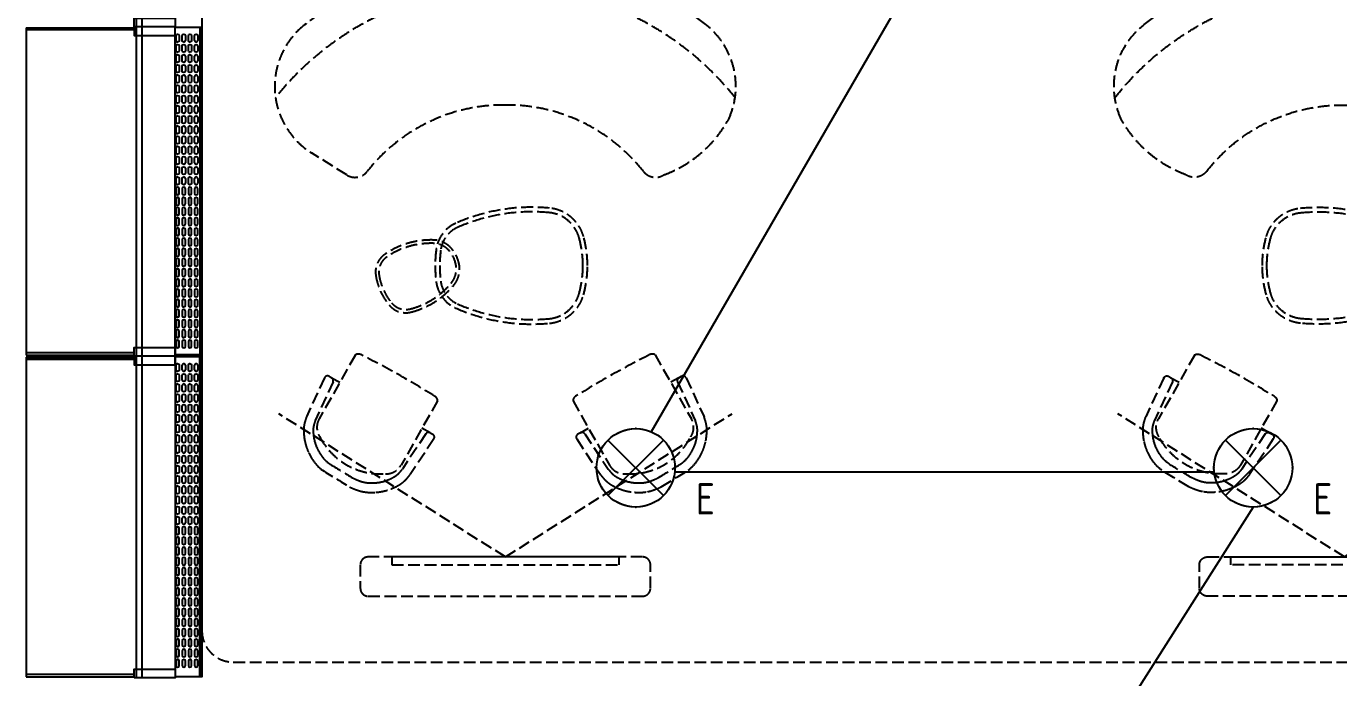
# Model space of a CAD drawing. Extents: x -284868 to 304789, y -137694 to 137894.
# Drawn here: x 122696 to 131065, y -84588 to -80435 of the extents above; entities that cross this region are included whole.
import ezdxf
from ezdxf.enums import TextEntityAlignment as Align

# ---------------------------------------------------------------- set-up
doc = ezdxf.new("R2010")
doc.units = 0
doc.linetypes.add('DASH', pattern=[0.35, 0.25, -0.1])
doc.layers.get('0').update_dxf_attribs({"linetype": 'CONTINUOUS'})
for name, color, linetype in [('0-窗', 11, 'CONTINUOUS'), ('EQUIP-应急', 3, 'CONTINUOUS'), ('F-地漏', 8, 'CONTINUOUS'), ('P-平面家具', 3, 'CONTINUOUS'), ('WIRE-照明', 130, 'CONTINUOUS')]:
    doc.layers.add(name, color=color, linetype=linetype)
doc.styles.add('_TEL_ATTDEF', font='GBENOR', dxfattribs={"width": 0.8, "height": 3, "bigfont": 'GBCBIG'})
doc.styles.add('_TEL_DIM', font='SIMPLEX', dxfattribs={"width": 0.8, "height": 3.5, "bigfont": 'HZTXT'})

# ---------------------------------------------------------------- blocks, each defined once
blk = doc.blocks.new('A$C3B8026B3')
for p, q in [((949.5, 39045), (949.5, 37055)), ((949.5, 36945), (949.5, 35005))]:
    blk.add_line(p, q)
for points in [[(700, 41200), (700, 39100)], [(737.5, 41200), (737.5, 39100)], [(0, 39094), (0, 37006)], [(700, 39100), (700, 37000)], [(737.5, 39100), (737.5, 37000)], [(0, 36994), (0, 34956)], [(700, 37000), (700, 34950)], [(737.5, 37000), (737.5, 34950)]]:
    blk.add_lwpolyline(points)
at = {"elevation": 0}
for points in [[(0, 39094), (688, 39094), (688, 39079.5), (0, 39079.5)], [(0, 37006), (688, 37006), (688, 37020.5), (0, 37020.5)], [(0, 36994), (688, 36994), (688, 36979.5), (0, 36979.5)], [(0, 34956), (688, 34956), (688, 34970.5), (0, 34970.5)]]:
    blk.add_lwpolyline(points, dxfattribs=at)
for points in [[(688, 39100), (688, 39155), (949.5, 39155), (949.5, 39100)], [(688, 39100), (688, 39045), (949.5, 39045), (949.5, 39100)], [(688, 37000), (688, 37055), (949.5, 37055), (949.5, 37000)], [(688, 37000), (688, 36945), (949.5, 36945), (949.5, 37000)], [(688, 34950), (688, 35005), (949.5, 35005), (949.5, 34950)]]:
    blk.add_lwpolyline(points, close=True)
blk = doc.blocks.new('LT-BLK-20221201170113', base_point=(81437.4, -6378.6))
for p, q in [((79349.4, -6218.5, 0), (81437.4, -6218.5)), ((79349.4, -6220.7, 0), (81437.4, -6220.7))]:
    blk.add_line(p, q)
blk.add_lwpolyline([(79349.4, -6208.1), (81437.4, -6208.1), (81437.4, -6378.6), (79349.4, -6378.6)], close=True)
for points in [[(79403.4, -6235), (79433.4, -6235, -1), (79433.4, -6255), (79403.4, -6255, -0.999999)], [(79403.4, -6274.4), (79433.4, -6274.4, -1), (79433.4, -6294.4), (79403.4, -6294.4, -0.999999)], [(79468.4, -6235), (79498.4, -6235, -1), (79498.4, -6255), (79468.4, -6255, -0.999999)], [(79468.4, -6274.4), (79498.4, -6274.4, -1), (79498.4, -6294.4), (79468.4, -6294.4, -0.999999)], [(79533.4, -6235), (79563.4, -6235, -1), (79563.4, -6255), (79533.4, -6255, -0.999999)], [(79533.4, -6274.4), (79563.4, -6274.4, -1), (79563.4, -6294.4), (79533.4, -6294.4, -0.999999)], [(79598.4, -6235), (79628.4, -6235, -1), (79628.4, -6255), (79598.4, -6255, -0.999999)], [(79598.4, -6274.4), (79628.4, -6274.4, -1), (79628.4, -6294.4), (79598.4, -6294.4, -0.999999)], [(79663.4, -6235), (79693.4, -6235, -1), (79693.4, -6255), (79663.4, -6255, -0.999999)], [(79663.4, -6274.4), (79693.4, -6274.4, -1), (79693.4, -6294.4), (79663.4, -6294.4, -0.999999)], [(79728.4, -6235), (79758.4, -6235, -1), (79758.4, -6255), (79728.4, -6255, -0.999999)], [(79728.4, -6274.4), (79758.4, -6274.4, -1), (79758.4, -6294.4), (79728.4, -6294.4, -0.999999)], [(79793.4, -6235), (79823.4, -6235, -1), (79823.4, -6255), (79793.4, -6255, -0.999999)], [(79793.4, -6274.4), (79823.4, -6274.4, -1), (79823.4, -6294.4), (79793.4, -6294.4, -0.999999)], [(79858.4, -6235), (79888.4, -6235, -1), (79888.4, -6255), (79858.4, -6255, -0.999999)], [(79858.4, -6274.4), (79888.4, -6274.4, -1), (79888.4, -6294.4), (79858.4, -6294.4, -0.999999)], [(79923.4, -6235), (79953.4, -6235, -1), (79953.4, -6255), (79923.4, -6255, -0.999999)], [(79923.4, -6274.4), (79953.4, -6274.4, -1), (79953.4, -6294.4), (79923.4, -6294.4, -0.999999)], [(79988.4, -6235), (80018.4, -6235, -1), (80018.4, -6255), (79988.4, -6255, -0.999999)], [(79988.4, -6274.4), (80018.4, -6274.4, -1), (80018.4, -6294.4), (79988.4, -6294.4, -0.999999)], [(80053.4, -6235), (80083.4, -6235, -1), (80083.4, -6255), (80053.4, -6255, -0.999999)], [(80053.4, -6274.4), (80083.4, -6274.4, -1), (80083.4, -6294.4), (80053.4, -6294.4, -0.999999)], [(80118.4, -6235), (80148.4, -6235, -1), (80148.4, -6255), (80118.4, -6255, -0.999999)], [(80118.4, -6274.4), (80148.4, -6274.4, -1), (80148.4, -6294.4), (80118.4, -6294.4, -0.999999)], [(80183.4, -6235), (80213.4, -6235, -1), (80213.4, -6255), (80183.4, -6255, -0.999999)], [(80183.4, -6274.4), (80213.4, -6274.4, -1), (80213.4, -6294.4), (80183.4, -6294.4, -0.999999)], [(80248.4, -6235), (80278.4, -6235, -1), (80278.4, -6255), (80248.4, -6255, -0.999999)], [(80248.4, -6274.4), (80278.4, -6274.4, -1), (80278.4, -6294.4), (80248.4, -6294.4, -0.999999)], [(80313.4, -6235), (80343.4, -6235, -1), (80343.4, -6255), (80313.4, -6255, -0.999999)], [(80313.4, -6274.4), (80343.4, -6274.4, -1), (80343.4, -6294.4), (80313.4, -6294.4, -0.999999)], [(80408.4, -6235), (80378.4, -6235, 1), (80378.4, -6255), (80408.4, -6255, 0.999999)], [(80408.4, -6274.4), (80378.4, -6274.4, 1), (80378.4, -6294.4), (80408.4, -6294.4, 0.999999)], [(80473.4, -6235), (80443.4, -6235, 1), (80443.4, -6255), (80473.4, -6255, 0.999999)], [(80473.4, -6274.4), (80443.4, -6274.4, 1), (80443.4, -6294.4), (80473.4, -6294.4, 0.999999)], [(80538.4, -6235), (80508.4, -6235, 1), (80508.4, -6255), (80538.4, -6255, 0.999999)], [(80538.4, -6274.4), (80508.4, -6274.4, 1), (80508.4, -6294.4), (80538.4, -6294.4, 0.999999)], [(80603.4, -6235), (80573.4, -6235, 1), (80573.4, -6255), (80603.4, -6255, 0.999999)], [(80603.4, -6274.4), (80573.4, -6274.4, 1), (80573.4, -6294.4), (80603.4, -6294.4, 0.999999)], [(80668.4, -6235), (80638.4, -6235, 1), (80638.4, -6255), (80668.4, -6255, 0.999999)], [(80668.4, -6274.4), (80638.4, -6274.4, 1), (80638.4, -6294.4), (80668.4, -6294.4, 0.999999)], [(80733.4, -6235), (80703.4, -6235, 1), (80703.4, -6255), (80733.4, -6255, 0.999999)], [(80733.4, -6274.4), (80703.4, -6274.4, 1), (80703.4, -6294.4), (80733.4, -6294.4, 0.999999)], [(80798.4, -6235), (80768.4, -6235, 1), (80768.4, -6255), (80798.4, -6255, 0.999999)], [(80798.4, -6274.4), (80768.4, -6274.4, 1), (80768.4, -6294.4), (80798.4, -6294.4, 0.999999)], [(80863.4, -6235), (80833.4, -6235, 1), (80833.4, -6255), (80863.4, -6255, 0.999999)], [(80863.4, -6274.4), (80833.4, -6274.4, 1), (80833.4, -6294.4), (80863.4, -6294.4, 0.999999)], [(80928.4, -6235), (80898.4, -6235, 1), (80898.4, -6255), (80928.4, -6255, 0.999999)], [(80928.4, -6274.4), (80898.4, -6274.4, 1), (80898.4, -6294.4), (80928.4, -6294.4, 0.999999)], [(80993.4, -6235), (80963.4, -6235, 1), (80963.4, -6255), (80993.4, -6255, 0.999999)], [(80993.4, -6274.4), (80963.4, -6274.4, 1), (80963.4, -6294.4), (80993.4, -6294.4, 0.999999)], [(81058.4, -6235), (81028.4, -6235, 1), (81028.4, -6255), (81058.4, -6255, 0.999999)], [(81058.4, -6274.4), (81028.4, -6274.4, 1), (81028.4, -6294.4), (81058.4, -6294.4, 0.999999)], [(81123.4, -6235), (81093.4, -6235, 1), (81093.4, -6255), (81123.4, -6255, 0.999999)], [(81123.4, -6274.4), (81093.4, -6274.4, 1), (81093.4, -6294.4), (81123.4, -6294.4, 0.999999)], [(81188.4, -6235), (81158.4, -6235, 1), (81158.4, -6255), (81188.4, -6255, 0.999999)], [(81188.4, -6274.4), (81158.4, -6274.4, 1), (81158.4, -6294.4), (81188.4, -6294.4, 0.999999)], [(81253.4, -6235), (81223.4, -6235, 1), (81223.4, -6255), (81253.4, -6255, 0.999999)], [(81253.4, -6274.4), (81223.4, -6274.4, 1), (81223.4, -6294.4), (81253.4, -6294.4, 0.999999)], [(81318.4, -6235), (81288.4, -6235, 1), (81288.4, -6255), (81318.4, -6255, 0.999999)], [(81318.4, -6274.4), (81288.4, -6274.4, 1), (81288.4, -6294.4), (81318.4, -6294.4, 0.999999)], [(81383.4, -6235), (81353.4, -6235, 1), (81353.4, -6255), (81383.4, -6255, 0.999999)], [(81383.4, -6274.4), (81353.4, -6274.4, 1), (81353.4, -6294.4), (81383.4, -6294.4, 0.999999)], [(79403.4, -6313.8), (79433.4, -6313.8, -1), (79433.4, -6333.8), (79403.4, -6333.8, -0.999999)], [(79403.4, -6353.1), (79433.4, -6353.1, -1), (79433.4, -6373.1), (79403.4, -6373.1, -0.999999)], [(79468.4, -6313.8), (79498.4, -6313.8, -1), (79498.4, -6333.8), (79468.4, -6333.8, -0.999999)], [(79468.4, -6353.1), (79498.4, -6353.1, -1), (79498.4, -6373.1), (79468.4, -6373.1, -0.999999)], [(79533.4, -6313.8), (79563.4, -6313.8, -1), (79563.4, -6333.8), (79533.4, -6333.8, -0.999999)], [(79533.4, -6353.1), (79563.4, -6353.1, -1), (79563.4, -6373.1), (79533.4, -6373.1, -0.999999)], [(79598.4, -6313.8), (79628.4, -6313.8, -1), (79628.4, -6333.8), (79598.4, -6333.8, -0.999999)], [(79598.4, -6353.1), (79628.4, -6353.1, -1), (79628.4, -6373.1), (79598.4, -6373.1, -0.999999)], [(79663.4, -6313.8), (79693.4, -6313.8, -1), (79693.4, -6333.8), (79663.4, -6333.8, -0.999999)], [(79663.4, -6353.1), (79693.4, -6353.1, -1), (79693.4, -6373.1), (79663.4, -6373.1, -0.999999)], [(79728.4, -6313.8), (79758.4, -6313.8, -1), (79758.4, -6333.8), (79728.4, -6333.8, -0.999999)], [(79728.4, -6353.1), (79758.4, -6353.1, -1), (79758.4, -6373.1), (79728.4, -6373.1, -0.999999)], [(79793.4, -6313.8), (79823.4, -6313.8, -1), (79823.4, -6333.8), (79793.4, -6333.8, -0.999999)], [(79793.4, -6353.1), (79823.4, -6353.1, -1), (79823.4, -6373.1), (79793.4, -6373.1, -0.999999)], [(79858.4, -6313.8), (79888.4, -6313.8, -1), (79888.4, -6333.8), (79858.4, -6333.8, -0.999999)], [(79858.4, -6353.1), (79888.4, -6353.1, -1), (79888.4, -6373.1), (79858.4, -6373.1, -0.999999)], [(79923.4, -6313.8), (79953.4, -6313.8, -1), (79953.4, -6333.8), (79923.4, -6333.8, -0.999999)], [(79923.4, -6353.1), (79953.4, -6353.1, -1), (79953.4, -6373.1), (79923.4, -6373.1, -0.999999)], [(79988.4, -6313.8), (80018.4, -6313.8, -1), (80018.4, -6333.8), (79988.4, -6333.8, -0.999999)], [(79988.4, -6353.1), (80018.4, -6353.1, -1), (80018.4, -6373.1), (79988.4, -6373.1, -0.999999)], [(80053.4, -6313.8), (80083.4, -6313.8, -1), (80083.4, -6333.8), (80053.4, -6333.8, -0.999999)], [(80053.4, -6353.1), (80083.4, -6353.1, -1), (80083.4, -6373.1), (80053.4, -6373.1, -0.999999)], [(80118.4, -6313.8), (80148.4, -6313.8, -1), (80148.4, -6333.8), (80118.4, -6333.8, -0.999999)], [(80118.4, -6353.1), (80148.4, -6353.1, -1), (80148.4, -6373.1), (80118.4, -6373.1, -0.999999)], [(80183.4, -6313.8), (80213.4, -6313.8, -1), (80213.4, -6333.8), (80183.4, -6333.8, -0.999999)], [(80183.4, -6353.1), (80213.4, -6353.1, -1), (80213.4, -6373.1), (80183.4, -6373.1, -0.999999)], [(80248.4, -6313.8), (80278.4, -6313.8, -1), (80278.4, -6333.8), (80248.4, -6333.8, -0.999999)], [(80248.4, -6353.1), (80278.4, -6353.1, -1), (80278.4, -6373.1), (80248.4, -6373.1, -0.999999)], [(80313.4, -6313.8), (80343.4, -6313.8, -1), (80343.4, -6333.8), (80313.4, -6333.8, -0.999999)], [(80313.4, -6353.1), (80343.4, -6353.1, -1), (80343.4, -6373.1), (80313.4, -6373.1, -0.999999)], [(80408.4, -6313.8), (80378.4, -6313.8, 1), (80378.4, -6333.8), (80408.4, -6333.8, 0.999999)], [(80408.4, -6353.1), (80378.4, -6353.1, 1), (80378.4, -6373.1), (80408.4, -6373.1, 0.999999)], [(80473.4, -6313.8), (80443.4, -6313.8, 1), (80443.4, -6333.8), (80473.4, -6333.8, 0.999999)], [(80473.4, -6353.1), (80443.4, -6353.1, 1), (80443.4, -6373.1), (80473.4, -6373.1, 0.999999)], [(80538.4, -6313.8), (80508.4, -6313.8, 1), (80508.4, -6333.8), (80538.4, -6333.8, 0.999999)], [(80538.4, -6353.1), (80508.4, -6353.1, 1), (80508.4, -6373.1), (80538.4, -6373.1, 0.999999)], [(80603.4, -6313.8), (80573.4, -6313.8, 1), (80573.4, -6333.8), (80603.4, -6333.8, 0.999999)], [(80603.4, -6353.1), (80573.4, -6353.1, 1), (80573.4, -6373.1), (80603.4, -6373.1, 0.999999)], [(80668.4, -6313.8), (80638.4, -6313.8, 1), (80638.4, -6333.8), (80668.4, -6333.8, 0.999999)], [(80668.4, -6353.1), (80638.4, -6353.1, 1), (80638.4, -6373.1), (80668.4, -6373.1, 0.999999)], [(80733.4, -6313.8), (80703.4, -6313.8, 1), (80703.4, -6333.8), (80733.4, -6333.8, 0.999999)], [(80733.4, -6353.1), (80703.4, -6353.1, 1), (80703.4, -6373.1), (80733.4, -6373.1, 0.999999)], [(80798.4, -6313.8), (80768.4, -6313.8, 1), (80768.4, -6333.8), (80798.4, -6333.8, 0.999999)], [(80798.4, -6353.1), (80768.4, -6353.1, 1), (80768.4, -6373.1), (80798.4, -6373.1, 0.999999)], [(80863.4, -6313.8), (80833.4, -6313.8, 1), (80833.4, -6333.8), (80863.4, -6333.8, 0.999999)], [(80863.4, -6353.1), (80833.4, -6353.1, 1), (80833.4, -6373.1), (80863.4, -6373.1, 0.999999)], [(80928.4, -6313.8), (80898.4, -6313.8, 1), (80898.4, -6333.8), (80928.4, -6333.8, 0.999999)], [(80928.4, -6353.1), (80898.4, -6353.1, 1), (80898.4, -6373.1), (80928.4, -6373.1, 0.999999)], [(80993.4, -6313.8), (80963.4, -6313.8, 1), (80963.4, -6333.8), (80993.4, -6333.8, 0.999999)], [(80993.4, -6353.1), (80963.4, -6353.1, 1), (80963.4, -6373.1), (80993.4, -6373.1, 0.999999)], [(81058.4, -6313.8), (81028.4, -6313.8, 1), (81028.4, -6333.8), (81058.4, -6333.8, 0.999999)], [(81058.4, -6353.1), (81028.4, -6353.1, 1), (81028.4, -6373.1), (81058.4, -6373.1, 0.999999)], [(81123.4, -6313.8), (81093.4, -6313.8, 1), (81093.4, -6333.8), (81123.4, -6333.8, 0.999999)], [(81123.4, -6353.1), (81093.4, -6353.1, 1), (81093.4, -6373.1), (81123.4, -6373.1, 0.999999)], [(81188.4, -6313.8), (81158.4, -6313.8, 1), (81158.4, -6333.8), (81188.4, -6333.8, 0.999999)], [(81188.4, -6353.1), (81158.4, -6353.1, 1), (81158.4, -6373.1), (81188.4, -6373.1, 0.999999)], [(81253.4, -6313.8), (81223.4, -6313.8, 1), (81223.4, -6333.8), (81253.4, -6333.8, 0.999999)], [(81253.4, -6353.1), (81223.4, -6353.1, 1), (81223.4, -6373.1), (81253.4, -6373.1, 0.999999)], [(81318.4, -6313.8), (81288.4, -6313.8, 1), (81288.4, -6333.8), (81318.4, -6333.8, 0.999999)], [(81318.4, -6353.1), (81288.4, -6353.1, 1), (81288.4, -6373.1), (81318.4, -6373.1, 0.999999)], [(81383.4, -6313.8), (81353.4, -6313.8, 1), (81353.4, -6333.8), (81383.4, -6333.8, 0.999999)], [(81383.4, -6353.1), (81353.4, -6353.1, 1), (81353.4, -6373.1), (81383.4, -6373.1, 0.999999)]]:
    blk.add_lwpolyline(points, format="xyb", close=True)
blk = doc.blocks.new('A$C678165FB')
for p, q in [((-36642.5, 33305.9, 0), (-36642.5, 35343.9)), ((-36640.4, 33305.9, 0), (-36640.4, 35343.9))]:
    blk.add_line(p, q)
blk.add_lwpolyline([(-36630.5, 45800), (-36630.5, 33300)])
blk.add_lwpolyline([(-36630, 33305.9), (-36630, 35343.9), (-36800.5, 35343.9), (-36800.5, 33305.9)], close=True)
for points in [[(-36775, 35289.9), (-36775, 35259.9, -1), (-36795, 35259.9), (-36795, 35289.9, -0.999999)], [(-36775, 35224.9), (-36775, 35194.9, -1), (-36795, 35194.9), (-36795, 35224.9, -0.999999)], [(-36735.6, 35289.9), (-36735.6, 35259.9, -1), (-36755.6, 35259.9), (-36755.6, 35289.9, -0.999999)], [(-36735.6, 35224.9), (-36735.6, 35194.9, -1), (-36755.6, 35194.9), (-36755.6, 35224.9, -0.999999)], [(-36696.3, 35289.9), (-36696.3, 35259.9, -1), (-36716.3, 35259.9), (-36716.3, 35289.9, -0.999999)], [(-36696.3, 35224.9), (-36696.3, 35194.9, -1), (-36716.3, 35194.9), (-36716.3, 35224.9, -0.999999)], [(-36656.9, 35289.9), (-36656.9, 35259.9, -1), (-36676.9, 35259.9), (-36676.9, 35289.9, -0.999999)], [(-36656.9, 35224.9), (-36656.9, 35194.9, -1), (-36676.9, 35194.9), (-36676.9, 35224.9, -0.999999)], [(-36775, 35159.9), (-36775, 35129.9, -1), (-36795, 35129.9), (-36795, 35159.9, -0.999999)], [(-36735.6, 35159.9), (-36735.6, 35129.9, -1), (-36755.6, 35129.9), (-36755.6, 35159.9, -0.999999)], [(-36696.3, 35159.9), (-36696.3, 35129.9, -1), (-36716.3, 35129.9), (-36716.3, 35159.9, -0.999999)], [(-36656.9, 35159.9), (-36656.9, 35129.9, -1), (-36676.9, 35129.9), (-36676.9, 35159.9, -0.999999)], [(-36775, 35094.9), (-36775, 35064.9, -1), (-36795, 35064.9), (-36795, 35094.9, -0.999999)], [(-36735.6, 35094.9), (-36735.6, 35064.9, -1), (-36755.6, 35064.9), (-36755.6, 35094.9, -0.999999)], [(-36696.3, 35094.9), (-36696.3, 35064.9, -1), (-36716.3, 35064.9), (-36716.3, 35094.9, -0.999999)], [(-36656.9, 35094.9), (-36656.9, 35064.9, -1), (-36676.9, 35064.9), (-36676.9, 35094.9, -0.999999)], [(-36775, 35029.9), (-36775, 34999.9, -1), (-36795, 34999.9), (-36795, 35029.9, -0.999999)], [(-36735.6, 35029.9), (-36735.6, 34999.9, -1), (-36755.6, 34999.9), (-36755.6, 35029.9, -0.999999)], [(-36696.3, 35029.9), (-36696.3, 34999.9, -1), (-36716.3, 34999.9), (-36716.3, 35029.9, -0.999999)], [(-36656.9, 35029.9), (-36656.9, 34999.9, -1), (-36676.9, 34999.9), (-36676.9, 35029.9, -0.999999)], [(-36775, 34964.9), (-36775, 34934.9, -1), (-36795, 34934.9), (-36795, 34964.9, -0.999999)], [(-36775, 34899.9), (-36775, 34869.9, -1), (-36795, 34869.9), (-36795, 34899.9, -0.999999)], [(-36735.6, 34964.9), (-36735.6, 34934.9, -1), (-36755.6, 34934.9), (-36755.6, 34964.9, -0.999999)], [(-36735.6, 34899.9), (-36735.6, 34869.9, -1), (-36755.6, 34869.9), (-36755.6, 34899.9, -0.999999)], [(-36696.3, 34964.9), (-36696.3, 34934.9, -1), (-36716.3, 34934.9), (-36716.3, 34964.9, -0.999999)], [(-36696.3, 34899.9), (-36696.3, 34869.9, -1), (-36716.3, 34869.9), (-36716.3, 34899.9, -0.999999)], [(-36656.9, 34964.9), (-36656.9, 34934.9, -1), (-36676.9, 34934.9), (-36676.9, 34964.9, -0.999999)], [(-36656.9, 34899.9), (-36656.9, 34869.9, -1), (-36676.9, 34869.9), (-36676.9, 34899.9, -0.999999)], [(-36775, 34834.9), (-36775, 34804.9, -1), (-36795, 34804.9), (-36795, 34834.9, -0.999999)], [(-36735.6, 34834.9), (-36735.6, 34804.9, -1), (-36755.6, 34804.9), (-36755.6, 34834.9, -0.999999)], [(-36696.3, 34834.9), (-36696.3, 34804.9, -1), (-36716.3, 34804.9), (-36716.3, 34834.9, -0.999999)], [(-36656.9, 34834.9), (-36656.9, 34804.9, -1), (-36676.9, 34804.9), (-36676.9, 34834.9, -0.999999)], [(-36775, 34769.9), (-36775, 34739.9, -1), (-36795, 34739.9), (-36795, 34769.9, -0.999999)], [(-36735.6, 34769.9), (-36735.6, 34739.9, -1), (-36755.6, 34739.9), (-36755.6, 34769.9, -0.999999)], [(-36696.3, 34769.9), (-36696.3, 34739.9, -1), (-36716.3, 34739.9), (-36716.3, 34769.9, -0.999999)], [(-36656.9, 34769.9), (-36656.9, 34739.9, -1), (-36676.9, 34739.9), (-36676.9, 34769.9, -0.999999)], [(-36775, 34704.9), (-36775, 34674.9, -1), (-36795, 34674.9), (-36795, 34704.9, -0.999999)], [(-36775, 34639.9), (-36775, 34609.9, -1), (-36795, 34609.9), (-36795, 34639.9, -0.999999)], [(-36735.6, 34704.9), (-36735.6, 34674.9, -1), (-36755.6, 34674.9), (-36755.6, 34704.9, -0.999999)], [(-36735.6, 34639.9), (-36735.6, 34609.9, -1), (-36755.6, 34609.9), (-36755.6, 34639.9, -0.999999)], [(-36696.3, 34704.9), (-36696.3, 34674.9, -1), (-36716.3, 34674.9), (-36716.3, 34704.9, -0.999999)], [(-36696.3, 34639.9), (-36696.3, 34609.9, -1), (-36716.3, 34609.9), (-36716.3, 34639.9, -0.999999)], [(-36656.9, 34704.9), (-36656.9, 34674.9, -1), (-36676.9, 34674.9), (-36676.9, 34704.9, -0.999999)], [(-36656.9, 34639.9), (-36656.9, 34609.9, -1), (-36676.9, 34609.9), (-36676.9, 34639.9, -0.999999)], [(-36775, 34574.9), (-36775, 34544.9, -1), (-36795, 34544.9), (-36795, 34574.9, -0.999999)], [(-36735.6, 34574.9), (-36735.6, 34544.9, -1), (-36755.6, 34544.9), (-36755.6, 34574.9, -0.999999)], [(-36696.3, 34574.9), (-36696.3, 34544.9, -1), (-36716.3, 34544.9), (-36716.3, 34574.9, -0.999999)], [(-36656.9, 34574.9), (-36656.9, 34544.9, -1), (-36676.9, 34544.9), (-36676.9, 34574.9, -0.999999)], [(-36775, 34509.9), (-36775, 34479.9, -1), (-36795, 34479.9), (-36795, 34509.9, -0.999999)], [(-36735.6, 34509.9), (-36735.6, 34479.9, -1), (-36755.6, 34479.9), (-36755.6, 34509.9, -0.999999)], [(-36696.3, 34509.9), (-36696.3, 34479.9, -1), (-36716.3, 34479.9), (-36716.3, 34509.9, -0.999999)], [(-36656.9, 34509.9), (-36656.9, 34479.9, -1), (-36676.9, 34479.9), (-36676.9, 34509.9, -0.999999)], [(-36775, 34444.9), (-36775, 34414.9, -1), (-36795, 34414.9), (-36795, 34444.9, -0.999999)], [(-36735.6, 34444.9), (-36735.6, 34414.9, -1), (-36755.6, 34414.9), (-36755.6, 34444.9, -0.999999)], [(-36696.3, 34444.9), (-36696.3, 34414.9, -1), (-36716.3, 34414.9), (-36716.3, 34444.9, -0.999999)], [(-36656.9, 34444.9), (-36656.9, 34414.9, -1), (-36676.9, 34414.9), (-36676.9, 34444.9, -0.999999)], [(-36775, 34379.9), (-36775, 34349.9, -1), (-36795, 34349.9), (-36795, 34379.9, -0.999999)], [(-36775, 34314.9), (-36775, 34284.9, -1), (-36795, 34284.9), (-36795, 34314.9, -0.999999)], [(-36735.6, 34379.9), (-36735.6, 34349.9, -1), (-36755.6, 34349.9), (-36755.6, 34379.9, -0.999999)], [(-36735.6, 34314.9), (-36735.6, 34284.9, -1), (-36755.6, 34284.9), (-36755.6, 34314.9, -0.999999)], [(-36696.3, 34379.9), (-36696.3, 34349.9, -1), (-36716.3, 34349.9), (-36716.3, 34379.9, -0.999999)], [(-36696.3, 34314.9), (-36696.3, 34284.9, -1), (-36716.3, 34284.9), (-36716.3, 34314.9, -0.999999)], [(-36656.9, 34379.9), (-36656.9, 34349.9, -1), (-36676.9, 34349.9), (-36676.9, 34379.9, -0.999999)], [(-36656.9, 34314.9), (-36656.9, 34284.9, -1), (-36676.9, 34284.9), (-36676.9, 34314.9, -0.999999)], [(-36775, 34219.9), (-36775, 34249.9, 1), (-36795, 34249.9), (-36795, 34219.9, 0.999999)], [(-36735.6, 34219.9), (-36735.6, 34249.9, 1), (-36755.6, 34249.9), (-36755.6, 34219.9, 0.999999)], [(-36696.3, 34219.9), (-36696.3, 34249.9, 1), (-36716.3, 34249.9), (-36716.3, 34219.9, 0.999999)], [(-36656.9, 34219.9), (-36656.9, 34249.9, 1), (-36676.9, 34249.9), (-36676.9, 34219.9, 0.999999)], [(-36775, 34154.9), (-36775, 34184.9, 1), (-36795, 34184.9), (-36795, 34154.9, 0.999999)], [(-36735.6, 34154.9), (-36735.6, 34184.9, 1), (-36755.6, 34184.9), (-36755.6, 34154.9, 0.999999)], [(-36696.3, 34154.9), (-36696.3, 34184.9, 1), (-36716.3, 34184.9), (-36716.3, 34154.9, 0.999999)], [(-36656.9, 34154.9), (-36656.9, 34184.9, 1), (-36676.9, 34184.9), (-36676.9, 34154.9, 0.999999)], [(-36775, 34089.9), (-36775, 34119.9, 1), (-36795, 34119.9), (-36795, 34089.9, 0.999999)], [(-36775, 34024.9), (-36775, 34054.9, 1), (-36795, 34054.9), (-36795, 34024.9, 0.999999)], [(-36735.6, 34089.9), (-36735.6, 34119.9, 1), (-36755.6, 34119.9), (-36755.6, 34089.9, 0.999999)], [(-36735.6, 34024.9), (-36735.6, 34054.9, 1), (-36755.6, 34054.9), (-36755.6, 34024.9, 0.999999)], [(-36696.3, 34089.9), (-36696.3, 34119.9, 1), (-36716.3, 34119.9), (-36716.3, 34089.9, 0.999999)], [(-36696.3, 34024.9), (-36696.3, 34054.9, 1), (-36716.3, 34054.9), (-36716.3, 34024.9, 0.999999)], [(-36656.9, 34089.9), (-36656.9, 34119.9, 1), (-36676.9, 34119.9), (-36676.9, 34089.9, 0.999999)], [(-36656.9, 34024.9), (-36656.9, 34054.9, 1), (-36676.9, 34054.9), (-36676.9, 34024.9, 0.999999)], [(-36775, 33959.9), (-36775, 33989.9, 1), (-36795, 33989.9), (-36795, 33959.9, 0.999999)], [(-36735.6, 33959.9), (-36735.6, 33989.9, 1), (-36755.6, 33989.9), (-36755.6, 33959.9, 0.999999)], [(-36696.3, 33959.9), (-36696.3, 33989.9, 1), (-36716.3, 33989.9), (-36716.3, 33959.9, 0.999999)], [(-36656.9, 33959.9), (-36656.9, 33989.9, 1), (-36676.9, 33989.9), (-36676.9, 33959.9, 0.999999)], [(-36775, 33894.9), (-36775, 33924.9, 1), (-36795, 33924.9), (-36795, 33894.9, 0.999999)], [(-36735.6, 33894.9), (-36735.6, 33924.9, 1), (-36755.6, 33924.9), (-36755.6, 33894.9, 0.999999)], [(-36696.3, 33894.9), (-36696.3, 33924.9, 1), (-36716.3, 33924.9), (-36716.3, 33894.9, 0.999999)], [(-36656.9, 33894.9), (-36656.9, 33924.9, 1), (-36676.9, 33924.9), (-36676.9, 33894.9, 0.999999)], [(-36775, 33829.9), (-36775, 33859.9, 1), (-36795, 33859.9), (-36795, 33829.9, 0.999999)], [(-36735.6, 33829.9), (-36735.6, 33859.9, 1), (-36755.6, 33859.9), (-36755.6, 33829.9, 0.999999)], [(-36696.3, 33829.9), (-36696.3, 33859.9, 1), (-36716.3, 33859.9), (-36716.3, 33829.9, 0.999999)], [(-36656.9, 33829.9), (-36656.9, 33859.9, 1), (-36676.9, 33859.9), (-36676.9, 33829.9, 0.999999)], [(-36775, 33764.9), (-36775, 33794.9, 1), (-36795, 33794.9), (-36795, 33764.9, 0.999999)], [(-36775, 33699.9), (-36775, 33729.9, 1), (-36795, 33729.9), (-36795, 33699.9, 0.999999)], [(-36735.6, 33764.9), (-36735.6, 33794.9, 1), (-36755.6, 33794.9), (-36755.6, 33764.9, 0.999999)], [(-36735.6, 33699.9), (-36735.6, 33729.9, 1), (-36755.6, 33729.9), (-36755.6, 33699.9, 0.999999)], [(-36696.3, 33764.9), (-36696.3, 33794.9, 1), (-36716.3, 33794.9), (-36716.3, 33764.9, 0.999999)], [(-36696.3, 33699.9), (-36696.3, 33729.9, 1), (-36716.3, 33729.9), (-36716.3, 33699.9, 0.999999)], [(-36656.9, 33764.9), (-36656.9, 33794.9, 1), (-36676.9, 33794.9), (-36676.9, 33764.9, 0.999999)], [(-36656.9, 33699.9), (-36656.9, 33729.9, 1), (-36676.9, 33729.9), (-36676.9, 33699.9, 0.999999)], [(-36775, 33634.9), (-36775, 33664.9, 1), (-36795, 33664.9), (-36795, 33634.9, 0.999999)], [(-36735.6, 33634.9), (-36735.6, 33664.9, 1), (-36755.6, 33664.9), (-36755.6, 33634.9, 0.999999)], [(-36696.3, 33634.9), (-36696.3, 33664.9, 1), (-36716.3, 33664.9), (-36716.3, 33634.9, 0.999999)], [(-36656.9, 33634.9), (-36656.9, 33664.9, 1), (-36676.9, 33664.9), (-36676.9, 33634.9, 0.999999)], [(-36775, 33569.9), (-36775, 33599.9, 1), (-36795, 33599.9), (-36795, 33569.9, 0.999999)], [(-36735.6, 33569.9), (-36735.6, 33599.9, 1), (-36755.6, 33599.9), (-36755.6, 33569.9, 0.999999)], [(-36696.3, 33569.9), (-36696.3, 33599.9, 1), (-36716.3, 33599.9), (-36716.3, 33569.9, 0.999999)], [(-36656.9, 33569.9), (-36656.9, 33599.9, 1), (-36676.9, 33599.9), (-36676.9, 33569.9, 0.999999)], [(-36775, 33504.9), (-36775, 33534.9, 1), (-36795, 33534.9), (-36795, 33504.9, 0.999999)], [(-36775, 33439.9), (-36775, 33469.9, 1), (-36795, 33469.9), (-36795, 33439.9, 0.999999)], [(-36735.6, 33504.9), (-36735.6, 33534.9, 1), (-36755.6, 33534.9), (-36755.6, 33504.9, 0.999999)], [(-36735.6, 33439.9), (-36735.6, 33469.9, 1), (-36755.6, 33469.9), (-36755.6, 33439.9, 0.999999)], [(-36696.3, 33504.9), (-36696.3, 33534.9, 1), (-36716.3, 33534.9), (-36716.3, 33504.9, 0.999999)], [(-36696.3, 33439.9), (-36696.3, 33469.9, 1), (-36716.3, 33469.9), (-36716.3, 33439.9, 0.999999)], [(-36656.9, 33504.9), (-36656.9, 33534.9, 1), (-36676.9, 33534.9), (-36676.9, 33504.9, 0.999999)], [(-36656.9, 33439.9), (-36656.9, 33469.9, 1), (-36676.9, 33469.9), (-36676.9, 33439.9, 0.999999)], [(-36775, 33374.9), (-36775, 33404.9, 1), (-36795, 33404.9), (-36795, 33374.9, 0.999999)], [(-36735.6, 33374.9), (-36735.6, 33404.9, 1), (-36755.6, 33404.9), (-36755.6, 33374.9, 0.999999)], [(-36696.3, 33374.9), (-36696.3, 33404.9, 1), (-36716.3, 33404.9), (-36716.3, 33374.9, 0.999999)], [(-36656.9, 33374.9), (-36656.9, 33404.9, 1), (-36676.9, 33404.9), (-36676.9, 33374.9, 0.999999)]]:
    blk.add_lwpolyline(points, format="xyb", close=True)
at = {"rotation": 270}
blk.add_blockref('LT-BLK-20221201170113', (-36800.5, 35355.9), dxfattribs=at)
blk = doc.blocks.new('bfrfbrf')
at = {"layer": 'P-平面家具', "color": 251, "linetype": 'DASH', "ltscale": 300}
for p, q in [((518157.2, -1017580.2), (517709.6, -1017084.5)), ((517685.6, -1017556.1), (518181.3, -1017108.5)), ((517685.6, -1022039.4), (518181.3, -1021591.8)), ((518157.2, -1022063.4), (517709.6, -1021567.7))]:
    blk.add_line(p, q, dxfattribs=at)
at = {"layer": 'P-平面家具', "linetype": 'DASH', "ltscale": 300}
for p, q in [((518409.3, -1018631.6), (518184.7, -1018490.9)), ((518465.1, -1019778), (518233.7, -1020185.9)), ((520375.8, -1019778), (520607.2, -1020185.9)), ((518267.4, -1019925.3), (518153, -1020172.7)), ((518313.1, -1019923.8), (518297.2, -1019915)), ((518313.1, -1019923.8), (518365.9, -1019952.9)), ((520527.8, -1019923.8), (520475, -1019952.9)), ((520527.8, -1019923.8), (520543.7, -1019915)), ((520573.4, -1019925.3), (520687.8, -1020172.7)), ((518322.3, -1019950.7), (518208.9, -1020196.2)), ((520518.5, -1019950.7), (520631.9, -1020196.2)), ((518988.5, -1020071.4), (518756.1, -1020481.1)), ((519852.4, -1020071.4), (520084.8, -1020481.1)), ((518941.8, -1020275.1), (518889.3, -1020246.2)), ((519899.1, -1020275.1), (519951.5, -1020246.2)), ((518914.1, -1020281.7), (518764.3, -1020507.1)), ((518964.9, -1020314.5), (518814, -1020541.8)), ((518941.8, -1020275.1), (518957.7, -1020283.9)), ((519875.9, -1020314.5), (520026.8, -1020541.8)), ((519899.1, -1020275.1), (519883.2, -1020283.9)), ((519926.8, -1020281.7), (520076.6, -1020507.1)), ((518409.5, -1023132.6), (518184.9, -1022991.9)), ((518465.3, -1024279.1), (518233.9, -1024687)), ((520376, -1024279.1), (520607.4, -1024687)), ((518267.6, -1024426.3), (518153.2, -1024673.7)), ((518322.5, -1024451.8), (518209.1, -1024697.2)), ((518313.3, -1024424.8), (518297.4, -1024416.1)), ((518313.3, -1024424.8), (518366.1, -1024453.9)), ((520528, -1024424.8), (520475.2, -1024453.9)), ((520518.7, -1024451.8), (520632.1, -1024697.2)), ((520528, -1024424.8), (520543.9, -1024416.1)), ((520573.7, -1024426.3), (520688, -1024673.7)), ((518988.7, -1024572.4), (518756.3, -1024982.2)), ((519852.6, -1024572.4), (520085, -1024982.2)), ((518914.3, -1024782.7), (518764.5, -1025008.1)), ((518942, -1024776.1), (518889.5, -1024747.3)), ((518942, -1024776.1), (518957.9, -1024784.9)), ((519899.3, -1024776.1), (519883.4, -1024784.9)), ((519899.3, -1024776.1), (519951.8, -1024747.3)), ((519927, -1024782.7), (520076.8, -1025008.1)), ((518965.1, -1024815.5), (518814.2, -1025042.8)), ((519876.1, -1024815.5), (520027, -1025042.8))]:
    blk.add_line(p, q, dxfattribs=at)
at = {"layer": 'P-平面家具', "color": 251, "linetype": 'DASH', "ltscale": 300}
for points in [[(519420.9, -1021066.6), (517975.8, -1020153.5)], [(519421.5, -1021066.6), (520866.6, -1020153.5)], [(519421.1, -1025567.6), (517976, -1024654.5)], [(519421.7, -1025567.6), (520866.8, -1024654.5)]]:
    blk.add_lwpolyline(points, dxfattribs=at)
at = {"layer": 'P-平面家具', "linetype": 'DASH', "ltscale": 300}
for points in [[(520296.2, -1021066.6), (518546.2, -1021066.6, 0.414214), (518496.2, -1021116.6), (518496.2, -1021266.6, 0.414214), (518546.2, -1021316.6), (520296.2, -1021316.6, 0.414214), (520346.2, -1021266.6), (520346.2, -1021116.6, 0.414214)], [(520296.4, -1025567.6), (518546.4, -1025567.6, 0.414214), (518496.4, -1025617.6), (518496.4, -1025767.6, 0.414214), (518546.4, -1025817.6), (520296.4, -1025817.6, 0.414214), (520346.4, -1025767.6), (520346.4, -1025617.6, 0.414214)]]:
    blk.add_lwpolyline(points, format="xyb", close=True, dxfattribs=at)
for points in [[(520146.2, -1021066.6), (518696.2, -1021066.6), (518696.2, -1021116.6), (520146.2, -1021116.6), (520146.2, -1021066.6)], [(520146.4, -1025567.6), (518696.4, -1025567.6), (518696.4, -1025617.6), (520146.4, -1025617.6), (520146.4, -1025567.6)]]:
    blk.add_lwpolyline(points, dxfattribs=at)
for centre in [(517933.4, -1017332.3), (517933.4, -1021815.6)]:
    blk.add_circle(centre, 185.5, dxfattribs=at)
at = {"layer": 'P-平面家具', "color": 251, "linetype": 'DASH', "ltscale": 300}
for centre in [(517933.4, -1017332.3), (517933.4, -1021815.6)]:
    blk.add_circle(centre, 138.5, dxfattribs=at)
at = {"layer": 'P-平面家具', "linetype": 'DASH', "ltscale": 300}
for centre, radius, start, end in [((519407.7, -1019286), 2050, 89.64861, 128.15173), ((519433.7, -1019286), 2050, 51.8729, 90.37602), ((519407.7, -1019286), 1850, 89.60929, 141.7162), ((519433.7, -1019286), 1850, 38.30843, 90.41534), ((518450.2, -1018067.2), 500, 128.15173, 237.92952), ((520390.6, -1018066.7), 500, 335.27685, 51.8729), ((519407.7, -1019286), 1100, 89.33449, 141.97643), ((519433.7, -1019286), 1100, 38.0482, 90.69014), ((520160.9, -1017898.5), 781.1, 290.29411, 331.1108), ((518462.4, -1018546.8), 100, 237.92952, 321.97643), ((520378.7, -1018546.4), 100, 218.0482, 302.09511), ((518483, -1019808.1), 35.1, 62.65311, 120.83278), ((515909, -1024943.1), 5779.1, 57.99326, 63.37246), ((522931.9, -1024943.1), 5779.1, 116.62754, 122.00674), ((520357.9, -1019808.1), 35.1, 59.16722, 117.34689), ((518286.9, -1019933.6), 21.2, 61.17616, 156.84624), ((518302.8, -1019942.4), 21.2, 336.81924, 61.17616), ((520538, -1019942.4), 21.2, 118.82384, 203.18076), ((520553.9, -1019933.6), 21.2, 23.15376, 118.82384), ((518956.7, -1020070.5), 31.8, 358.27255, 61.17616), ((519884.2, -1020070.5), 31.8, 118.82384, 181.72745), ((518806.8, -1020398.9), 691.8, 160.9147, 163.39178), ((520034.1, -1020398.9), 691.8, 16.60822, 19.0853), ((518402.4, -1020259.2), 267.1, 178.48844, 183.28906), ((518311.2, -1020256.3), 175.9, 169.01088, 178.66021), ((518387.2, -1020272.5), 253.6, 163.64848, 168.67699), ((518381.5, -1020259.3), 185.8, 177.48419, 182.66529), ((518306.6, -1020255.7), 110.8, 170.18559, 177.65375), ((518536.5, -1020253.6), 340.9, 182.40899, 189.70306), ((518364.8, -1020267.1), 170.1, 164.33004, 169.72915), ((518662.6, -1020353), 480, 160.9328, 164.06186), ((518329.4, -1020240.2), 110, 150.45161, 213.32807), ((520511.5, -1020240.2), 110, 326.67193, 29.54839), ((520178.2, -1020353), 480, 15.93814, 19.0672), ((520476, -1020267.1), 170.1, 10.27085, 15.66996), ((520304.3, -1020253.6), 340.9, 350.29694, 357.59101), ((520534.3, -1020255.7), 110.8, 2.34625, 9.81441), ((520459.3, -1020259.3), 185.8, 357.33471, 2.51581), ((520453.7, -1020272.5), 253.6, 11.32301, 16.35152), ((520529.6, -1020256.3), 175.9, 1.33979, 10.98912), ((520438.5, -1020259.2), 267.1, 356.71094, 1.51156), ((518525.3, -1020254.7), 390.1, 182.92233, 190.57743), ((518456.3, -1020264.1), 320.5, 191.18472, 205.81962), ((518451.8, -1020265.5), 255.3, 190.27815, 205.00264), ((518627.6, -1020098.2), 439.5, 207.42244, 273.72227), ((518931.6, -1020293.7), 21.2, 61.17616, 145.53307), ((518947.4, -1020302.4), 21.2, 325.50606, 61.17616), ((519893.4, -1020302.4), 21.2, 118.82384, 214.49394), ((519909.3, -1020293.7), 21.2, 34.46693, 118.82384), ((520213.3, -1020098.2), 439.5, 266.27773, 332.57756), ((520389.1, -1020265.5), 255.3, 334.99736, 349.72185), ((520384.6, -1020264.1), 320.5, 334.18038, 348.81528), ((520315.6, -1020254.7), 390.1, 349.42257, 357.07767), ((518471.3, -1020261), 335.4, 205.17651, 217.95926), ((518484.6, -1020253.4), 290.2, 204.42153, 215.2763), ((518415.7, -1020302.3), 205.8, 215.24038, 232.85465), ((520425.1, -1020302.3), 205.8, 307.14535, 324.75962), ((520356.3, -1020253.4), 290.2, 324.7237, 335.57847), ((520369.6, -1020261), 335.4, 322.04074, 334.82349), ((518413.3, -1020304.9), 262.7, 218.18323, 232.77896), ((533122.7, -996402.6), 28327.2, 238.34009, 238.75009), ((518494.6, -1020202.3), 333.1, 232.42965, 235.65785), ((534196.3, -994385.8), 30549.1, 238.65875, 238.9667), ((518660.4, -1020426.9), 110, 267.79013, 330.45161), ((518389, -1020207.7), 480, 318.29046, 321.41951), ((520451.9, -1020207.7), 480, 218.58049, 221.70954), ((520180.5, -1020426.9), 110, 209.54839, 272.20987), ((504644.6, -994385.8), 30549.1, 301.0333, 301.34125), ((505718.2, -996402.6), 28327.2, 301.24991, 301.65991), ((520346.3, -1020202.3), 333.1, 304.34215, 307.57035), ((520427.6, -1020304.9), 262.7, 307.22104, 321.81677), ((518702.5, -1020046.1), 576, 243.68165, 246.67652), ((518606.2, -1020269.1), 333.1, 246.69445, 249.92266), ((518563, -1020392.6), 202.3, 249.41126, 264.00872), ((518569.2, -1020315.5), 279.6, 264.40408, 278.07509), ((518575.8, -1020339.1), 255.3, 277.34967, 292.07416), ((518540.4, -1020261.1), 340.9, 292.64925, 299.94332), ((518618.6, -1020395.1), 185.8, 299.68702, 304.86812), ((518661.7, -1020456.4), 110.8, 304.69856, 312.16672), ((518620.9, -1020413.4), 170.1, 312.62316, 318.02227), ((518607.5, -1020377.4), 267.1, 299.06325, 303.86387), ((518658.7, -1020452.8), 175.9, 303.6921, 313.34143), ((518604.4, -1020397.4), 253.6, 313.67532, 318.70383), ((518273.1, -1020110.5), 691.8, 318.96052, 321.43762), ((520567.8, -1020110.5), 691.8, 218.56238, 221.03948), ((520236.5, -1020397.4), 253.6, 221.29617, 226.32468), ((520182.1, -1020452.8), 175.9, 226.65857, 236.3079), ((520233.4, -1020377.4), 267.1, 236.13613, 240.93675), ((520220, -1020413.4), 170.1, 221.97773, 227.37684), ((520179.1, -1020456.4), 110.8, 227.83328, 235.30144), ((520222.3, -1020395.1), 185.8, 235.13188, 240.31298), ((520300.4, -1020261.1), 340.9, 240.05668, 247.35075), ((520265.1, -1020339.1), 255.3, 247.92584, 262.65033), ((520271.7, -1020315.5), 279.6, 261.92491, 275.59592), ((520277.9, -1020392.6), 202.3, 275.99128, 290.58874), ((520234.6, -1020269.1), 333.1, 290.07734, 293.30555), ((520138.4, -1020046.1), 576, 293.32348, 296.31835), ((518631.1, -1020207.3), 460.2, 243.71509, 248.75523), ((518566.1, -1020380.5), 275.2, 248.30441, 259.13643), ((518569, -1020344.4), 311.2, 259.85379, 274.98599), ((518572.3, -1020326.9), 328.4, 274.14789, 291.04455), ((518545.6, -1020271.1), 390.1, 291.77488, 299.42998), ((520295.3, -1020271.1), 390.1, 240.57002, 248.22512), ((520268.5, -1020326.9), 328.4, 248.95545, 265.85211), ((520271.8, -1020344.4), 311.2, 265.01401, 280.14621), ((520274.8, -1020380.5), 275.2, 280.86357, 291.69559), ((520209.7, -1020207.3), 460.2, 291.24477, 296.28491), ((519407.9, -1023787), 2050, 89.64861, 128.15173), ((519433.9, -1023787), 2050, 51.8729, 90.37602), ((519407.9, -1023787), 1850, 89.60929, 141.7162), ((519433.9, -1023787), 1850, 38.30843, 90.41534), ((518450.4, -1022568.2), 500, 128.15173, 237.92952), ((520390.8, -1022567.8), 500, 335.27685, 51.8729), ((519407.9, -1023787), 1100, 89.33449, 141.97643), ((519433.9, -1023787), 1100, 38.0482, 90.69014), ((520161.1, -1022399.5), 781.1, 290.29411, 331.1108), ((518462.6, -1023047.8), 100, 237.92952, 321.97643), ((520378.9, -1023047.4), 100, 218.0482, 302.09511), ((518483.2, -1024309.2), 35.1, 62.65311, 120.83278), ((515909.2, -1029444.2), 5779.1, 57.99326, 63.37246), ((522932.1, -1029444.2), 5779.1, 116.62754, 122.00674), ((520358.1, -1024309.2), 35.1, 59.16722, 117.34689), ((518287.1, -1024434.7), 21.2, 61.17616, 156.84624), ((518303, -1024443.4), 21.2, 336.81924, 61.17616), ((520538.2, -1024443.4), 21.2, 118.82384, 203.18076), ((520554.1, -1024434.7), 21.2, 23.15376, 118.82384), ((518956.9, -1024571.5), 31.8, 358.27255, 61.17616), ((519884.4, -1024571.5), 31.8, 118.82384, 181.72745), ((518387.4, -1024773.6), 253.6, 163.64848, 168.67699), ((518807, -1024899.9), 691.8, 160.9147, 163.39178), ((518662.8, -1024854), 480, 160.9328, 164.06186), ((518329.6, -1024741.2), 110, 150.45161, 213.32807), ((520511.7, -1024741.2), 110, 326.67193, 29.54839), ((520178.4, -1024854), 480, 15.93814, 19.0672), ((520034.3, -1024899.9), 691.8, 16.60822, 19.0853), ((520453.9, -1024773.6), 253.6, 11.32301, 16.35152), ((518402.6, -1024760.2), 267.1, 178.48844, 183.28906), ((518311.4, -1024757.3), 175.9, 169.01088, 178.66021), ((518525.5, -1024755.7), 390.1, 182.92233, 190.57743), ((518381.7, -1024760.3), 185.8, 177.48419, 182.66529), ((518306.8, -1024756.7), 110.8, 170.18559, 177.65375), ((518536.7, -1024754.6), 340.9, 182.40899, 189.70306), ((518365, -1024768.1), 170.1, 164.33004, 169.72915), ((518931.8, -1024794.7), 21.2, 61.17616, 145.53307), ((518947.6, -1024803.5), 21.2, 325.50606, 61.17616), ((519893.6, -1024803.5), 21.2, 118.82384, 214.49394), ((519909.5, -1024794.7), 21.2, 34.46693, 118.82384), ((520476.2, -1024768.1), 170.1, 10.27085, 15.66996), ((520304.6, -1024754.6), 340.9, 350.29694, 357.59101), ((520534.5, -1024756.7), 110.8, 2.34625, 9.81441), ((520459.5, -1024760.3), 185.8, 357.33471, 2.51581), ((520315.8, -1024755.7), 390.1, 349.42257, 357.07767), ((520529.8, -1024757.3), 175.9, 1.33979, 10.98912), ((520438.7, -1024760.2), 267.1, 356.71094, 1.51156), ((518456.5, -1024765.1), 320.5, 191.18472, 205.81962), ((518452, -1024766.5), 255.3, 190.27815, 205.00264), ((518627.8, -1024599.2), 439.5, 207.42244, 273.72227), ((520213.5, -1024599.2), 439.5, 266.27773, 332.57756), ((520389.3, -1024766.5), 255.3, 334.99736, 349.72185), ((520384.8, -1024765.1), 320.5, 334.18038, 348.81528), ((518471.5, -1024762), 335.4, 205.17651, 217.95926), ((518484.8, -1024754.4), 290.2, 204.42153, 215.2763), ((518415.9, -1024803.3), 205.8, 215.24038, 232.85465), ((520425.3, -1024803.3), 205.8, 307.14535, 324.75962), ((520356.5, -1024754.4), 290.2, 324.7237, 335.57847), ((520369.8, -1024762), 335.4, 322.04074, 334.82349), ((518413.5, -1024806), 262.7, 218.18323, 232.77896), ((533122.9, -1000903.6), 28327.2, 238.34009, 238.75009), ((518494.8, -1024703.3), 333.1, 232.42965, 235.65785), ((534196.5, -998886.9), 30549.1, 238.65875, 238.9667), ((518660.6, -1024927.9), 110, 267.79013, 330.45161), ((518621.1, -1024914.4), 170.1, 312.62316, 318.02227), ((518389.2, -1024708.8), 480, 318.29046, 321.41951), ((520452.1, -1024708.8), 480, 218.58049, 221.70954), ((520180.7, -1024927.9), 110, 209.54839, 272.20987), ((520220.2, -1024914.4), 170.1, 221.97773, 227.37684), ((504644.8, -998886.9), 30549.1, 301.0333, 301.34125), ((505718.4, -1000903.6), 28327.2, 301.24991, 301.65991), ((520346.5, -1024703.3), 333.1, 304.34215, 307.57035), ((520427.8, -1024806), 262.7, 307.22104, 321.81677), ((518631.3, -1024708.3), 460.2, 243.71509, 248.75523), ((518702.7, -1024547.1), 576, 243.68165, 246.67652), ((518606.4, -1024770.1), 333.1, 246.69445, 249.92266), ((518563.2, -1024893.6), 202.3, 249.41126, 264.00872), ((518569.4, -1024816.5), 279.6, 264.40408, 278.07509), ((518576, -1024840.1), 255.3, 277.34967, 292.07416), ((518540.7, -1024762.1), 340.9, 292.64925, 299.94332), ((518545.8, -1024772.2), 390.1, 291.77488, 299.42998), ((518618.8, -1024896.1), 185.8, 299.68702, 304.86812), ((518661.9, -1024957.4), 110.8, 304.69856, 312.16672), ((518607.7, -1024878.4), 267.1, 299.06325, 303.86387), ((518658.9, -1024953.9), 175.9, 303.6921, 313.34143), ((518604.6, -1024898.4), 253.6, 313.67532, 318.70383), ((518273.3, -1024611.5), 691.8, 318.96052, 321.43762), ((520568, -1024611.5), 691.8, 218.56238, 221.03948), ((520236.7, -1024898.4), 253.6, 221.29617, 226.32468), ((520182.3, -1024953.9), 175.9, 226.65857, 236.3079), ((520233.6, -1024878.4), 267.1, 236.13613, 240.93675), ((520295.5, -1024772.2), 390.1, 240.57002, 248.22512), ((520179.3, -1024957.4), 110.8, 227.83328, 235.30144), ((520222.5, -1024896.1), 185.8, 235.13188, 240.31298), ((520300.6, -1024762.1), 340.9, 240.05668, 247.35075), ((520265.3, -1024840.1), 255.3, 247.92584, 262.65033), ((520271.9, -1024816.5), 279.6, 261.92491, 275.59592), ((520278.1, -1024893.6), 202.3, 275.99128, 290.58874), ((520234.9, -1024770.1), 333.1, 290.07734, 293.30555), ((520138.6, -1024547.1), 576, 293.32348, 296.31835), ((520209.9, -1024708.3), 460.2, 291.24477, 296.28491), ((518566.3, -1024881.5), 275.2, 248.30441, 259.13643), ((518569.3, -1024845.5), 311.2, 259.85379, 274.98599), ((518572.5, -1024827.9), 328.4, 274.14789, 291.04455), ((520268.7, -1024827.9), 328.4, 248.95545, 265.85211), ((520272, -1024845.5), 311.2, 265.01401, 280.14621), ((520275, -1024881.5), 275.2, 280.86357, 291.69559)]:
    blk.add_arc(centre, radius, start, end, dxfattribs=at)
for points in [[(519702.2, -1018842.9), (519497.8, -1018823.4), (519291.7, -1018856.8), (519104.1, -1018939.9)], [(519919.5, -1019024.6), (519891.8, -1018925), (519805.4, -1018852.7), (519702.2, -1018842.9)], [(519104.1, -1018939.9), (519035.7, -1018970.1), (518988.5, -1019034), (518979.6, -1019107.9)], [(518963, -1019046.3), (518852.2, -1019042.9), (518743.5, -1019074.9), (518652.2, -1019137.6)], [(519076.9, -1019099.5), (519047.7, -1019066.9), (519006.5, -1019047.7), (518963, -1019046.3)], [(519944.8, -1019209.8), (519944.8, -1019147.2), (519936.2, -1019084.9), (519919.5, -1019024.6)], [(518652.2, -1019137.6), (518609, -1019167.4), (518586.6, -1019219.7), (518594.7, -1019272.1)], [(518979.6, -1019107.9), (518975.5, -1019141.7), (518973.5, -1019175.7), (518973.5, -1019209.8)], [(519128.1, -1019212.9), (519123.2, -1019170.8), (519105.3, -1019131.1), (519076.9, -1019099.5)], [(518973.5, -1019209.8), (518973.5, -1019243.9), (518975.5, -1019277.9), (518979.6, -1019311.7)], [(519092.6, -1019333.6), (519120.3, -1019300.1), (519133.2, -1019256.5), (519128.1, -1019212.9)], [(519919.5, -1019395.1), (519936.2, -1019334.7), (519944.8, -1019272.4), (519944.8, -1019209.8)], [(518594.7, -1019272.1), (518605.4, -1019341.4), (518634.8, -1019406.5), (518679.7, -1019460.4)], [(518818.6, -1019506.2), (518926, -1019479.3), (519021.9, -1019418.9), (519092.6, -1019333.6)], [(518979.6, -1019311.7), (518988.5, -1019385.7), (519035.7, -1019449.5), (519104.1, -1019479.7)], [(519702.2, -1019576.8), (519805.4, -1019566.9), (519891.8, -1019494.7), (519919.5, -1019395.1)], [(518679.7, -1019460.4), (518713.6, -1019501.1), (518767.6, -1019518.9), (518818.6, -1019506.2)], [(519104.1, -1019479.7), (519291.7, -1019562.8), (519497.8, -1019596.3), (519702.2, -1019576.8)], [(519702.4, -1023343.9), (519498, -1023324.4), (519291.9, -1023357.8), (519104.3, -1023440.9)], [(519919.7, -1023525.6), (519892, -1023426), (519805.6, -1023353.7), (519702.4, -1023343.9)], [(519104.3, -1023440.9), (519035.9, -1023471.2), (518988.7, -1023535), (518979.8, -1023608.9)], [(519945, -1023710.8), (519945, -1023648.2), (519936.4, -1023585.9), (519919.7, -1023525.6)], [(518963.2, -1023547.4), (518852.4, -1023543.9), (518743.7, -1023575.9), (518652.4, -1023638.6)], [(519077.1, -1023600.6), (519047.9, -1023567.9), (519006.7, -1023548.7), (518963.2, -1023547.4)], [(518979.8, -1023608.9), (518975.7, -1023642.7), (518973.7, -1023676.8), (518973.7, -1023710.8)], [(519008.8, -1023612.4), (519004.8, -1023645), (519002.8, -1023677.9), (519002.8, -1023710.8)], [(519128.3, -1023714), (519123.4, -1023671.8), (519105.5, -1023632.1), (519077.1, -1023600.6)], [(518652.4, -1023638.6), (518609.2, -1023668.4), (518586.8, -1023720.7), (518594.9, -1023773.1)], [(518594.9, -1023773.1), (518605.6, -1023842.4), (518635, -1023907.6), (518679.9, -1023961.4)], [(518973.7, -1023710.8), (518973.7, -1023744.9), (518975.7, -1023778.9), (518979.8, -1023812.8)], [(519092.8, -1023834.6), (519120.5, -1023801.1), (519133.4, -1023757.5), (519128.3, -1023714)], [(519919.7, -1023896.1), (519936.4, -1023835.7), (519945, -1023773.5), (519945, -1023710.8)], [(518818.8, -1024007.2), (518926.2, -1023980.3), (519022.1, -1023919.9), (519092.8, -1023834.6)], [(518979.8, -1023812.8), (518988.7, -1023886.8), (519035.9, -1023950.5), (519104.3, -1023980.8)], [(519702.4, -1024077.8), (519805.6, -1024067.9), (519892, -1023995.7), (519919.7, -1023896.1)], [(518679.9, -1023961.4), (518713.8, -1024002.2), (518767.8, -1024019.9), (518818.8, -1024007.2)], [(519104.3, -1023980.8), (519291.9, -1024063.9), (519498, -1024097.3), (519702.4, -1024077.8)]]:
    blk.add_open_spline(points, degree=3, dxfattribs=at)
at = {"layer": 'P-平面家具', "color": 251, "linetype": 'DASH', "ltscale": 300}
for points in [[(519699.4, -1018871.8), (519500, -1018852.8), (519299, -1018885.4), (519115.9, -1018966.4)], [(519891.4, -1019032.3), (519867, -1018944.3), (519790.6, -1018880.5), (519699.4, -1018871.8)], [(519115.9, -1018966.4), (519057, -1018992.5), (519016.2, -1019047.6), (519008.6, -1019111.4)], [(518962.5, -1019067.5), (518856.2, -1019064.2), (518751.7, -1019094.9), (518664.2, -1019155.1)], [(519061.4, -1019113.6), (519036, -1019085.3), (519000.2, -1019068.6), (518962.5, -1019067.5)], [(519915.8, -1019209.9), (519915.6, -1019149.9), (519907.4, -1019090.2), (519891.4, -1019032.3)], [(518664.2, -1019155.1), (518627.5, -1019180.4), (518608.6, -1019224.6), (518615.4, -1019269)], [(519008.6, -1019111.4), (519004.6, -1019144), (519002.6, -1019176.9), (519002.6, -1019209.8)], [(519107.3, -1019215.2), (519102.9, -1019177.4), (519086.9, -1019141.9), (519061.4, -1019113.6)], [(519002.6, -1019209.8), (519002.6, -1019242.7), (519004.6, -1019275.6), (519008.6, -1019308.3)], [(519076.4, -1019319.9), (519100.5, -1019290.9), (519111.7, -1019253), (519107.3, -1019215.2)], [(519891.4, -1019387.3), (519907.4, -1019329.4), (519915.6, -1019269.8), (519915.8, -1019209.7)], [(518615.4, -1019269), (518625.5, -1019334.4), (518653.3, -1019396), (518695.7, -1019446.9)], [(518813.4, -1019485.6), (518916.4, -1019459.9), (519008.6, -1019401.9), (519076.4, -1019319.9)], [(519008.6, -1019308.3), (519016.2, -1019372.1), (519057, -1019427.2), (519115.9, -1019453.2)], [(519699.4, -1019547.9), (519790.6, -1019539.2), (519867, -1019475.3), (519891.4, -1019387.3)], [(518695.7, -1019446.9), (518724.5, -1019481.3), (518770.1, -1019496.5), (518813.4, -1019485.6)], [(519115.9, -1019453.2), (519299, -1019534.2), (519500, -1019566.8), (519699.4, -1019547.9)], [(519699.7, -1023372.8), (519500.2, -1023353.8), (519299.2, -1023386.4), (519116.1, -1023467.4)], [(519891.6, -1023533.4), (519867.2, -1023445.3), (519790.8, -1023381.5), (519699.7, -1023372.8)], [(519116.1, -1023467.4), (519057.2, -1023493.5), (519016.4, -1023548.6), (519008.8, -1023612.4)], [(518962.7, -1023568.5), (518856.4, -1023565.2), (518751.9, -1023595.9), (518664.4, -1023656.1)], [(519061.6, -1023614.6), (519036.2, -1023586.3), (519000.4, -1023569.7), (518962.7, -1023568.5)], [(519107.5, -1023716.2), (519103.1, -1023678.5), (519087.1, -1023642.9), (519061.6, -1023614.6)], [(519916, -1023710.9), (519915.8, -1023650.9), (519907.6, -1023591.2), (519891.6, -1023533.4)], [(518664.4, -1023656.1), (518627.7, -1023681.4), (518608.8, -1023725.6), (518615.6, -1023770)], [(518615.6, -1023770), (518625.7, -1023835.4), (518653.5, -1023897), (518695.9, -1023947.9)], [(519002.8, -1023710.8), (519002.8, -1023743.7), (519004.8, -1023776.6), (519008.8, -1023809.3)], [(519076.6, -1023821), (519100.7, -1023791.9), (519111.9, -1023754), (519107.5, -1023716.2)], [(519891.6, -1023888.3), (519907.6, -1023830.4), (519915.8, -1023770.8), (519916, -1023710.8)], [(518813.6, -1023986.7), (518916.6, -1023960.9), (519008.8, -1023902.9), (519076.6, -1023821)], [(519008.8, -1023809.3), (519016.4, -1023873.1), (519057.2, -1023928.2), (519116.1, -1023954.2)], [(518695.9, -1023947.9), (518724.7, -1023982.4), (518770.3, -1023997.5), (518813.6, -1023986.7)], [(519699.7, -1024048.9), (519790.8, -1024040.2), (519867.2, -1023976.3), (519891.6, -1023888.3)], [(519116.1, -1023954.2), (519299.2, -1024035.3), (519500.2, -1024067.9), (519699.7, -1024048.9)]]:
    blk.add_open_spline(points, degree=3, dxfattribs=at)
blk = doc.blocks.new('$equip$00002852')
for p, q in [((0.354, 0.354), (-0.354, -0.354)), ((-0.354, 0.354), (0.354, -0.354))]:
    blk.add_line(p, q)
at = {"const_width": 0.02}
blk.add_lwpolyline([(0, 0.5, -1), (0, -0.5, -1), (0, 0.5, -0.60786)], format="xyb", dxfattribs=at)
blk.add_circle((0, 0), 0.5)
for p in [(0, 0.5), (-0.5, 0), (0.5, 0), (0, -0.5)]:
    blk.add_point(p)
at = {"color": 7, "style": '_TEL_DIM', "flags": 1}
for tag in ['A', 'REMARK']:
    blk.add_attdef(tag, text='', height=0.00002, dxfattribs=at).set_placement((0, 0), align=Align.MIDDLE_CENTER)
at = {"color": 7, "style": '_TEL_DIM'}
blk.add_attdef('$TEXT$', text='', height=0.4, dxfattribs=at).set_placement((0.887, -0.396), align=Align.MIDDLE_CENTER)

msp = doc.modelspace()

# ---------------------------------------------------------------- linework, layer by layer
at = {"layer": 'P-平面家具', "color": 251, "linetype": 'DASH', "ltscale": 300}
msp.add_lwpolyline([(132696.5, -75388.5), (124016.5, -75388.5, 0.414214), (123816.5, -75588.5), (123816.5, -84288.5, 0.414214), (124016.5, -84488.5), (132696.5, -84488.5, 0.414214), (132896.5, -84288.5), (132896.5, -75588.5, 0.414214)], format="xyb", close=True, dxfattribs=at)
at = {"layer": 'WIRE-照明'}
for points in [[(128401.6, -80043.2), (126680.2, -83020.3)], [(126831.4, -83275.5), (130266.5, -83275.5)], [(130519.3, -83500.4), (128558, -86592.5)]]:
    msp.add_lwpolyline(points, dxfattribs=at)

# ---------------------------------------------------------------- block references
at = {"layer": '0-窗'}
msp.add_blockref('A$C3B8026B3', (122696.5, -119538.5), dxfattribs=at)
at = {"layer": 'EQUIP-应急', "ltscale": 3}
ref = msp.add_blockref('$equip$00002852', (126582.6, -83250.4), dxfattribs=dict(at, xscale=500, yscale=500, zscale=500))
ref.add_attrib('$TEXT$', 'E', dxfattribs={"layer": '0', "color": 7, "height": 200, "style": '_TEL_ATTDEF'}).set_placement((127026.3, -83448.4), align=Align.MIDDLE_CENTER)
ref = msp.add_blockref('$equip$00002852', (130519.3, -83250.4), dxfattribs=dict(at, xscale=500, yscale=500, zscale=500))
ref.add_attrib('$TEXT$', 'E', dxfattribs={"layer": '0', "color": 7, "height": 200, "style": '_TEL_ATTDEF'}).set_placement((130962.9, -83448.4), align=Align.MIDDLE_CENTER)
at = {"layer": 'F-地漏'}
msp.add_blockref('A$C678165FB', (160446.5, -117885.8), dxfattribs=at)
at = {"layer": 'P-平面家具', "linetype": 'DASH', "ltscale": 300}
msp.add_blockref('bfrfbrf', (-393669.9, 941749.2), dxfattribs=at)
at = {"layer": 'P-平面家具', "linetype": 'DASH', "ltscale": 300, "xscale": -1}
msp.add_blockref('bfrfbrf', (650522.9, 941749.2), dxfattribs=at)

doc.saveas('drawing.dxf')
